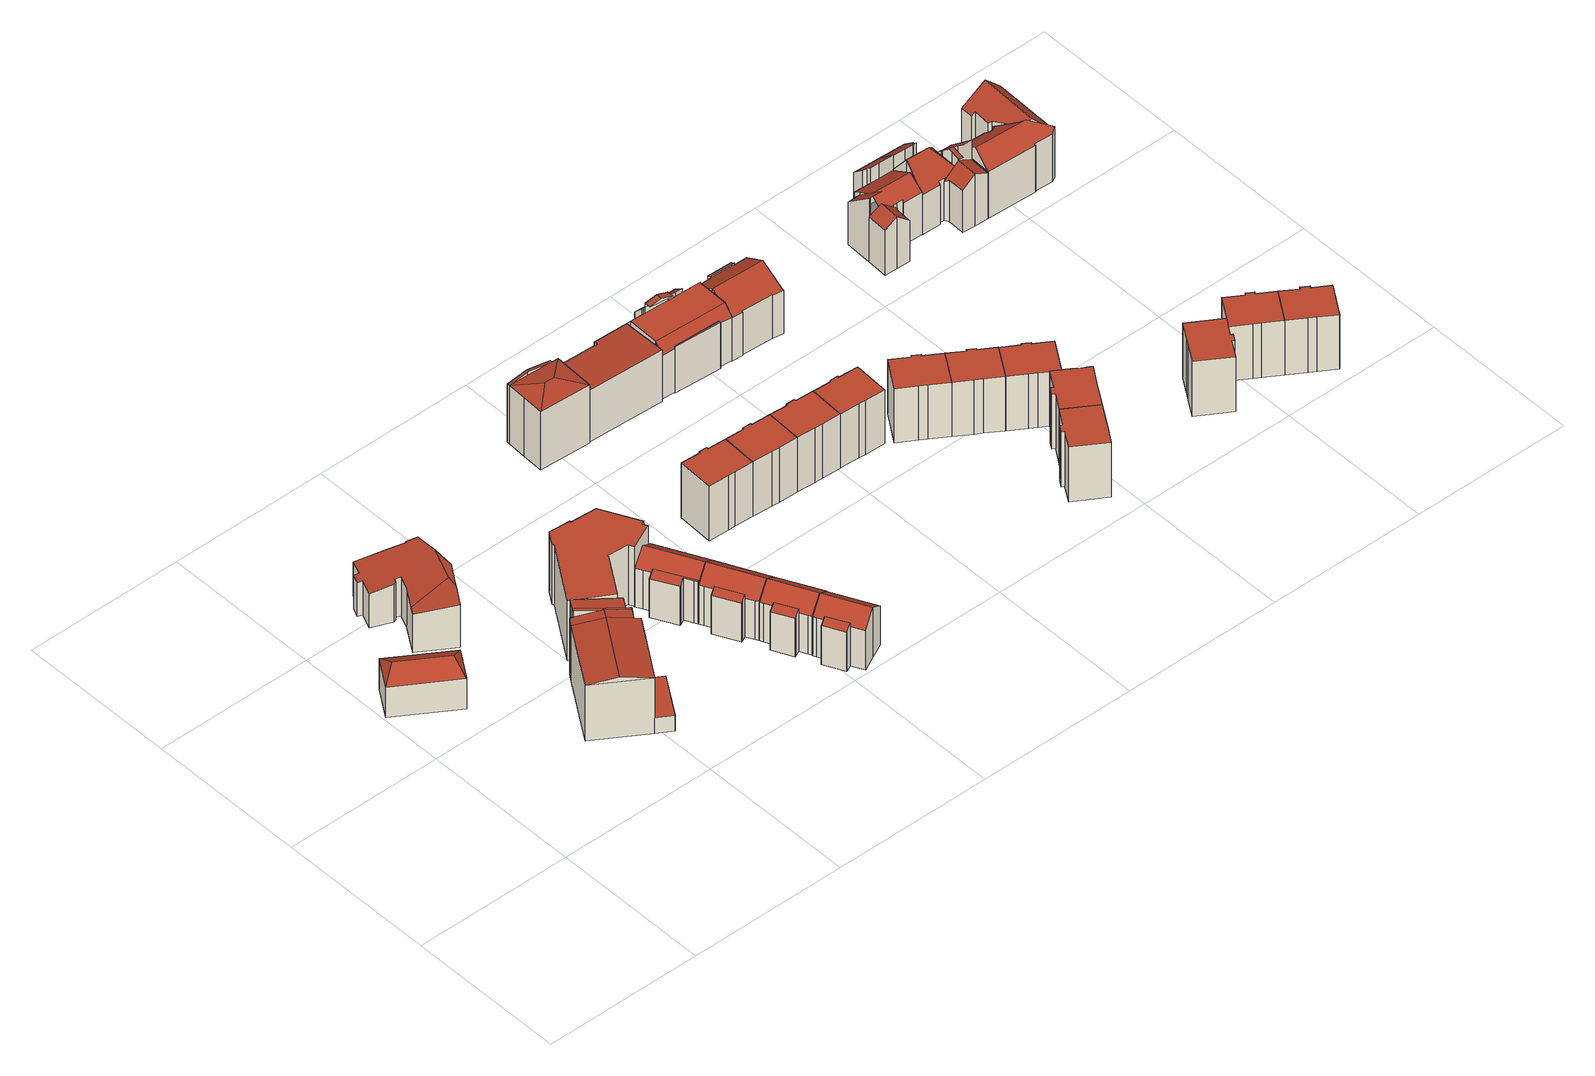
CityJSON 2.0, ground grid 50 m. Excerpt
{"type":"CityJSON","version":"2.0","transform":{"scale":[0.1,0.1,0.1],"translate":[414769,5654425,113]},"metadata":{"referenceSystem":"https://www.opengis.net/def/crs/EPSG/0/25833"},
"CityObjects":{
"building1":{"type":"Building","attributes":{"Dachtyp_tdc":"tdcHipRoof","Gemeindeschluessel":14612000,"Dachneigung":32.45,"QualitaetDacherkennung":61,"Geometrietyp2DReferenz":"3000","measuredHeight":14.14,"function":"31001_9998","roofType":"3200"},"geometry":[{"type":"Solid","lod":"2","boundaries":[[[[0,1,2,3]],[[1,4,5,2]],[[4,6,7,5]],[[6,0,3,7]],[[4,1,8]],[[0,6,9]],[[1,0,9,8]],[[6,4,8,9]],[[3,2,5,7]]]],"semantics":{"surfaces":[{"type":"WallSurface"},{"type":"RoofSurface"},{"type":"GroundSurface"}],"values":[[0,0,0,0,1,1,1,1,2]]}}]},
"building2":{"type":"Building","attributes":{"Gemeindeschluessel":14612000,"Geometrietyp2DReferenz":"3000","function":"31001_9998","roofType":"9999"},"children":["building2-1","building2-2","building2-3","building2-4","building2-5"]},
"building2-1":{"type":"BuildingPart","attributes":{"Dachtyp_tdc":"tdcPolyFlatRoof","Dachneigung":6.98,"QualitaetDacherkennung":33,"Geometrietyp2DReferenz":"3000","measuredHeight":21.97,"roofType":"2100"},"parents":["building2"],"geometry":[{"type":"MultiSurface","lod":"2","boundaries":[[[10,11,12,13,14,15]],[[16,17,18,19,20]],[[17,21,22,23,24,18]],[[17,16,25,11,10,26,27,21]],[[24,13,12,19,18]]],"semantics":{"surfaces":[{"type":"WallSurface"},{"type":"RoofSurface"},{"type":"GroundSurface"}],"values":[0,0,0,1,2]}}]},
"building2-2":{"type":"BuildingPart","attributes":{"Dachtyp_tdc":"tdcPolyFlatRoof","Dachneigung":7.15,"QualitaetDacherkennung":66,"Geometrietyp2DReferenz":"3000","measuredHeight":21.98,"roofType":"2100"},"parents":["building2"],"geometry":[{"type":"MultiSurface","lod":"2","boundaries":[[[28,29,30,12,11]],[[29,31,32,30]],[[31,33,34,32]],[[33,20,19,34]],[[20,33,31,29,28,25]],[[12,30,32,34,19]]],"semantics":{"surfaces":[{"type":"WallSurface"},{"type":"RoofSurface"},{"type":"GroundSurface"}],"values":[0,0,0,0,1,2]}}]},
"building2-3":{"type":"BuildingPart","attributes":{"Dachtyp_tdc":"tdcPolyFlatRoof","Dachneigung":0,"QualitaetDacherkennung":54,"Geometrietyp2DReferenz":"3000","measuredHeight":5.4,"roofType":"1000"},"parents":["building2"],"geometry":[{"type":"MultiSurface","lod":"2","boundaries":[[[35,36,37,38]],[[36,39,40,37]],[[41,35,38,42]],[[41,39,36,35]],[[38,37,40,42]]],"semantics":{"surfaces":[{"type":"WallSurface"},{"type":"RoofSurface"},{"type":"GroundSurface"}],"values":[0,0,0,1,2]}}]},
"building2-4":{"type":"BuildingPart","attributes":{"Dachtyp_tdc":"tdcGableRoof","Dachneigung":10.32,"QualitaetDacherkennung":77,"Geometrietyp2DReferenz":"3000","measuredHeight":21.17,"roofType":"3100"},"parents":["building2"],"geometry":[{"type":"MultiSurface","lod":"2","boundaries":[[[43,44,45,40,39]],[[44,46,47,45]],[[48,49,50,51]],[[48,52,42,49]],[[52,41,42]],[[52,48,53,54,55,56,43]],[[44,56,55,57,46]],[[51,53,48]],[[43,56,44]],[[40,45,47,50,49,42]]],"semantics":{"surfaces":[{"type":"WallSurface"},{"type":"RoofSurface"},{"type":"GroundSurface"}],"values":[0,0,0,0,0,1,1,0,0,2]}}]},
"building2-5":{"type":"BuildingPart","attributes":{"Dachtyp_tdc":"tdcGableRoof","Dachneigung":10.38,"QualitaetDacherkennung":63,"Geometrietyp2DReferenz":"3000","measuredHeight":21.19,"roofType":"3100"},"parents":["building2"],"geometry":[{"type":"MultiSurface","lod":"2","boundaries":[[[58,14,13,59]],[[23,51,50,24]],[[58,59,47,46]],[[46,60,61,26,15,58]],[[22,27,61,60,54,53]],[[23,22,53,51]],[[58,15,14]],[[59,13,24,50,47]]],"semantics":{"surfaces":[{"type":"WallSurface"},{"type":"RoofSurface"},{"type":"GroundSurface"}],"values":[0,0,0,1,1,0,0,2]}}]},
"building3":{"type":"Building","attributes":{"Dachtyp_tdc":"tdcFreeFormRoof","Gemeindeschluessel":14612000,"Dachneigung":10.22,"QualitaetDacherkennung":5,"Geometrietyp2DReferenz":"3000","measuredHeight":15.57,"function":"31001_9998","roofType":"5000"},"geometry":[{"type":"Solid","lod":"2","boundaries":[[[[62,63,64,65]],[[66,67,68,69]],[[67,62,65,68]],[[62,70,71,72,63]],[[67,66,73,71,70]],[[73,74,75,76,77,78,79,80,81,82,83,84,85,86,87,88,72,71]],[[88,63,72]],[[66,74,73]],[[62,67,70]],[[65,64,89,90,91,92,93,94,95,96,97,98,99,100,101,102,103,69,68]],[[63,88,89,64]],[[88,87,90,89]],[[87,86,91,90]],[[86,85,92,91]],[[85,84,93,92]],[[84,83,94,93]],[[83,82,95,94]],[[82,81,96,95]],[[81,80,97,96]],[[80,79,98,97]],[[79,78,99,98]],[[78,77,100,99]],[[77,76,101,100]],[[76,75,102,101]],[[75,74,103,102]],[[74,66,69,103]]]],"semantics":{"surfaces":[{"type":"WallSurface"},{"type":"RoofSurface"},{"type":"GroundSurface"}],"values":[[0,0,0,1,1,1,0,0,0,2,0,0,0,0,0,0,0,0,0,0,0,0,0,0,0,0]]}}]},
"building4":{"type":"Building","attributes":{"Dachtyp_tdc":"tdcPolyFlatRoof","Gemeindeschluessel":14612000,"Dachneigung":0,"QualitaetDacherkennung":24,"Geometrietyp2DReferenz":"3000","measuredHeight":20.87,"function":"31001_9998","roofType":"1000"},"geometry":[{"type":"Solid","lod":"2","boundaries":[[[[104,105,106,107]],[[105,108,109,106]],[[108,110,111,109]],[[110,112,113,111]],[[112,114,115,113]],[[114,116,117,115]],[[116,118,119,117]],[[118,120,121,119]],[[120,122,123,121]],[[122,124,125,123]],[[124,126,127,125]],[[126,128,129,127]],[[128,130,131,129]],[[130,132,133,131]],[[132,134,135,133]],[[134,104,107,135]],[[134,132,130,128,126,124,122,120,118,116,114,112,110,108,105,104]],[[107,106,109,111,113,115,117,119,121,123,125,127,129,131,133,135]]]],"semantics":{"surfaces":[{"type":"WallSurface"},{"type":"RoofSurface"},{"type":"GroundSurface"}],"values":[[0,0,0,0,0,0,0,0,0,0,0,0,0,0,0,0,1,2]]}}]},
"building5":{"type":"Building","attributes":{"Gemeindeschluessel":14612000,"Geometrietyp2DReferenz":"3000","function":"31001_9998","roofType":"9999"},"children":["building5-1","building5-2"]},
"building5-1":{"type":"BuildingPart","attributes":{"Dachtyp_tdc":"tdcGableRoof","Dachneigung":36.57,"QualitaetDacherkennung":70,"Geometrietyp2DReferenz":"3000","measuredHeight":17.34,"roofType":"3100"},"parents":["building5"],"geometry":[{"type":"MultiSurface","lod":"2","boundaries":[[[136,137,138,139]],[[137,140,141,138]],[[136,142,143,144,145]],[[145,146,147,148,149,140,137,136]],[[150,151,152,153,154,155,156,157,139,138,141]],[[149,148,151,150]],[[148,147,152,151]],[[147,146,153,152]],[[146,145,154,153]],[[145,144,155,154]],[[144,143,156,155]],[[143,142,157,156]],[[142,136,139,157]]],"semantics":{"surfaces":[{"type":"WallSurface"},{"type":"RoofSurface"},{"type":"GroundSurface"}],"values":[0,0,1,1,2,0,0,0,0,0,0,0,0]}}]},
"building5-2":{"type":"BuildingPart","attributes":{"Dachtyp_tdc":"tdcPolyFlatRoof","Dachneigung":27.27,"QualitaetDacherkennung":56,"Geometrietyp2DReferenz":"3000","measuredHeight":14.88,"roofType":"2100"},"parents":["building5"],"geometry":[{"type":"MultiSurface","lod":"2","boundaries":[[[158,159,160,141,140]],[[159,161,162,160]],[[161,163,164,162]],[[163,165,166,164]],[[165,167,168,166]],[[167,169,170,168]],[[169,171,172,170]],[[171,173,149,150,172]],[[173,171,169,167,165,163,161,159,158]],[[141,160,162,164,166,168,170,172,150]]],"semantics":{"surfaces":[{"type":"WallSurface"},{"type":"RoofSurface"},{"type":"GroundSurface"}],"values":[0,0,0,0,0,0,0,0,1,2]}}]},
"building6":{"type":"Building","attributes":{"Gemeindeschluessel":14612000,"Geometrietyp2DReferenz":"3000","function":"31001_9998","roofType":"9999"},"children":["building6-1","building6-2"]},
"building6-1":{"type":"BuildingPart","attributes":{"Dachtyp_tdc":"tdcPolyFlatRoof","Dachneigung":27.71,"QualitaetDacherkennung":66,"Geometrietyp2DReferenz":"3000","measuredHeight":14.83,"roofType":"2100"},"parents":["building6"],"geometry":[{"type":"MultiSurface","lod":"2","boundaries":[[[174,175,176,177]],[[175,178,179,176]],[[178,180,181,179]],[[180,182,183,181]],[[182,184,185,186,183]],[[184,182,180,178,175,174,187]],[[188,177,176,179,181,183,186]],[[174,177,189]]],"semantics":{"surfaces":[{"type":"WallSurface"},{"type":"RoofSurface"},{"type":"GroundSurface"}],"values":[0,0,0,0,0,1,2,0]}}]},
"building6-2":{"type":"BuildingPart","attributes":{"Dachtyp_tdc":"tdcGableRoof","Dachneigung":35.69,"QualitaetDacherkennung":80,"Geometrietyp2DReferenz":"3000","measuredHeight":17.31,"roofType":"3100"},"parents":["building6"],"geometry":[{"type":"MultiSurface","lod":"2","boundaries":[[[190,191,192,193]],[[194,190,193,195]],[[191,189,177,192]],[[185,196,197,186]],[[196,198,199,197]],[[198,200,160,199]],[[200,137,138,160]],[[137,136,139,138]],[[136,142,157,139]],[[142,201,202,157]],[[201,194,195,202]],[[136,137,200,198,196,185,203,189,191,190,194]],[[194,201,142,136]],[[195,193,192,177,188,186,197,199,160,138,139,157,202]]],"semantics":{"surfaces":[{"type":"WallSurface"},{"type":"RoofSurface"},{"type":"GroundSurface"}],"values":[0,0,0,0,0,0,0,0,0,0,0,1,1,2]}}]},
"building7":{"type":"Building","attributes":{"Gemeindeschluessel":14612000,"Geometrietyp2DReferenz":"3000","function":"31001_9998","roofType":"9999"},"children":["building7-1","building7-2"]},
"building7-1":{"type":"BuildingPart","attributes":{"Dachtyp_tdc":"tdcGableRoof","Dachneigung":36.38,"QualitaetDacherkennung":80,"Geometrietyp2DReferenz":"3000","measuredHeight":17.31,"roofType":"3100"},"parents":["building7"],"geometry":[{"type":"MultiSurface","lod":"2","boundaries":[[[204,205,206,207]],[[205,208,209,206]],[[208,210,211,209]],[[212,213,214,215]],[[213,216,217,214]],[[216,218,193,217]],[[218,219,202,193]],[[219,204,207,202]],[[220,201,194,221]],[[210,208,205,221,194,218,216,213,212]],[[218,194,201,219]],[[219,201,220,204]],[[204,220,221,205]],[[207,206,209,211,215,214,217,193,202]]],"semantics":{"surfaces":[{"type":"WallSurface"},{"type":"RoofSurface"},{"type":"GroundSurface"}],"values":[0,0,0,0,0,0,0,0,1,1,0,0,0,2]}}]},
"building7-2":{"type":"BuildingPart","attributes":{"Dachtyp_tdc":"tdcPolyFlatRoof","Dachneigung":30.14,"QualitaetDacherkennung":64,"Geometrietyp2DReferenz":"3000","measuredHeight":14.83,"roofType":"2100"},"parents":["building7"],"geometry":[{"type":"MultiSurface","lod":"2","boundaries":[[[222,223,224,225]],[[223,226,212,215,224]],[[227,228,229,211,210]],[[228,230,231,229]],[[230,222,225,231]],[[230,228,227,226,223,222]],[[225,224,215,211,229,231]]],"semantics":{"surfaces":[{"type":"WallSurface"},{"type":"RoofSurface"},{"type":"GroundSurface"}],"values":[0,0,0,0,0,1,2]}}]},
"building8":{"type":"Building","attributes":{"Gemeindeschluessel":14612000,"Geometrietyp2DReferenz":"3000","function":"31001_9998","roofType":"9999"},"children":["building8-1","building8-2"]},
"building8-1":{"type":"BuildingPart","attributes":{"Dachtyp_tdc":"tdcPolyFlatRoof","Dachneigung":28.16,"QualitaetDacherkennung":58,"Geometrietyp2DReferenz":"3000","measuredHeight":15.03,"roofType":"2100"},"parents":["building8"],"geometry":[{"type":"MultiSurface","lod":"2","boundaries":[[[232,233,234,235,236]],[[233,237,238,234]],[[237,239,240,238]],[[239,241,242,240]],[[241,243,244,242]],[[243,245,244]],[[241,239,237,233,232,243]],[[235,234,238,240,242,244]]],"semantics":{"surfaces":[{"type":"WallSurface"},{"type":"RoofSurface"},{"type":"GroundSurface"}],"values":[0,0,0,0,0,0,1,2]}}]},
"building8-2":{"type":"BuildingPart","attributes":{"Dachtyp_tdc":"tdcGableRoof","Dachneigung":36.33,"QualitaetDacherkennung":82,"Geometrietyp2DReferenz":"3000","measuredHeight":17.54,"roofType":"3100"},"parents":["building8"],"geometry":[{"type":"MultiSurface","lod":"2","boundaries":[[[246,247,248,249]],[[247,250,235,248]],[[250,236,235]],[[245,251,252,244]],[[251,205,253,252]],[[205,221,254,253]],[[221,204,255,254]],[[204,256,257,255]],[[256,246,249,257]],[[221,205,251,245,236,250,247,246]],[[246,256,204,221]],[[249,248,235,244,252,253,254,255,257]]],"semantics":{"surfaces":[{"type":"WallSurface"},{"type":"RoofSurface"},{"type":"GroundSurface"}],"values":[0,0,0,0,0,0,0,0,0,1,1,2]}}]},
"building9":{"type":"Building","attributes":{"Dachtyp_tdc":"tdcPolyFlatRoof","Gemeindeschluessel":14612000,"Dachneigung":0,"QualitaetDacherkennung":71,"Geometrietyp2DReferenz":"3000","measuredHeight":19.03,"function":"31001_9998","roofType":"1000"},"geometry":[{"type":"Solid","lod":"2","boundaries":[[[[258,259,260,261]],[[259,262,263,260]],[[262,264,265,263]],[[264,266,267,265]],[[266,268,269,267]],[[268,270,271,269]],[[270,272,273,271]],[[272,274,275,273]],[[274,276,277,275]],[[276,258,261,277]],[[276,274,272,270,268,266,264,262,259,258]],[[261,260,263,265,267,269,271,273,275,277]]]],"semantics":{"surfaces":[{"type":"WallSurface"},{"type":"RoofSurface"},{"type":"GroundSurface"}],"values":[[0,0,0,0,0,0,0,0,0,0,1,2]]}}]},
"building10":{"type":"Building","attributes":{"Gemeindeschluessel":14612000,"Geometrietyp2DReferenz":"3000","function":"31001_9998","roofType":"9999"},"children":["building10-1","building10-2"]},
"building10-1":{"type":"BuildingPart","attributes":{"Dachtyp_tdc":"tdcGableRoof","Dachneigung":10.37,"QualitaetDacherkennung":30,"Geometrietyp2DReferenz":"3000","measuredHeight":21.61,"roofType":"3100"},"parents":["building10"],"geometry":[{"type":"MultiSurface","lod":"2","boundaries":[[[278,279,280,281]],[[279,282,283,280]],[[282,284,285,283]],[[284,286,287,285]],[[282,279,278,288,289]],[[289,290,286,284,282]],[[291,281,280,283,285,287]]],"semantics":{"surfaces":[{"type":"WallSurface"},{"type":"RoofSurface"},{"type":"GroundSurface"}],"values":[0,0,0,0,1,1,2]}}]},
"building10-2":{"type":"BuildingPart","attributes":{"Dachtyp_tdc":"tdcHipRoof","Dachneigung":10.52,"QualitaetDacherkennung":67,"Geometrietyp2DReferenz":"3000","measuredHeight":21.63,"roofType":"3200"},"parents":["building10"],"geometry":[{"type":"MultiSurface","lod":"2","boundaries":[[[292,293,294,295]],[[293,296,297,294]],[[296,298,299,297]],[[298,278,281,299]],[[300,301,302,287,286]],[[301,292,295,302]],[[278,298,296,303]],[[293,292,301,304]],[[296,293,304,303]],[[301,300,290,305,288,278,303,304]],[[295,294,297,299,281,291,287,302]]],"semantics":{"surfaces":[{"type":"WallSurface"},{"type":"RoofSurface"},{"type":"GroundSurface"}],"values":[0,0,0,0,0,0,1,1,1,1,2]}}]},
"building11":{"type":"Building","attributes":{"Dachtyp_tdc":"tdcPolyFlatRoof","Gemeindeschluessel":14612000,"Dachneigung":0,"QualitaetDacherkennung":73,"Geometrietyp2DReferenz":"3000","measuredHeight":19.04,"function":"31001_9998","roofType":"1000"},"geometry":[{"type":"Solid","lod":"2","boundaries":[[[[306,307,308,309]],[[307,262,263,308]],[[262,259,260,263]],[[259,310,311,260]],[[310,312,313,311]],[[312,314,315,313]],[[314,316,317,315]],[[316,318,319,317]],[[318,320,321,319]],[[320,306,309,321]],[[320,318,316,314,312,310,259,262,307,306]],[[309,308,263,260,311,313,315,317,319,321]]]],"semantics":{"surfaces":[{"type":"WallSurface"},{"type":"RoofSurface"},{"type":"GroundSurface"}],"values":[[0,0,0,0,0,0,0,0,0,0,1,2]]}}]},
"building12":{"type":"Building","attributes":{"Dachtyp_tdc":"tdcPolyFlatRoof","Gemeindeschluessel":14612000,"Dachneigung":3.88,"QualitaetDacherkennung":76,"Geometrietyp2DReferenz":"3000","measuredHeight":18.16,"function":"31001_9998","roofType":"2100"},"geometry":[{"type":"Solid","lod":"2","boundaries":[[[[322,323,324,325]],[[323,326,327,324]],[[326,328,329,327]],[[328,330,331,329]],[[330,332,333,331]],[[332,334,335,333]],[[334,336,337,335]],[[336,322,325,337]],[[336,334,332,330,328,326,323,322]],[[325,324,327,329,331,333,335,337]]]],"semantics":{"surfaces":[{"type":"WallSurface"},{"type":"RoofSurface"},{"type":"GroundSurface"}],"values":[[0,0,0,0,0,0,0,0,1,2]]}}]},
"building13":{"type":"Building","attributes":{"Dachtyp_tdc":"tdcPolyFlatRoof","Gemeindeschluessel":14612000,"Dachneigung":0,"QualitaetDacherkennung":73,"Geometrietyp2DReferenz":"3000","measuredHeight":19.01,"function":"31001_9998","roofType":"1000"},"geometry":[{"type":"Solid","lod":"2","boundaries":[[[[320,318,319,321]],[[318,338,339,319]],[[338,340,341,339]],[[340,342,343,341]],[[342,344,345,343]],[[344,346,347,345]],[[346,348,349,347]],[[348,350,351,349]],[[350,352,353,351]],[[352,320,321,353]],[[352,350,348,346,344,342,340,338,318,320]],[[321,319,339,341,343,345,347,349,351,353]]]],"semantics":{"surfaces":[{"type":"WallSurface"},{"type":"RoofSurface"},{"type":"GroundSurface"}],"values":[[0,0,0,0,0,0,0,0,0,0,1,2]]}}]},
"building14":{"type":"Building","attributes":{"Dachtyp_tdc":"tdcPolyFlatRoof","Gemeindeschluessel":14612000,"Dachneigung":0,"QualitaetDacherkennung":68,"Geometrietyp2DReferenz":"3000","measuredHeight":18.86,"function":"31001_9998","roofType":"1000"},"geometry":[{"type":"Solid","lod":"2","boundaries":[[[[354,355,356,357]],[[355,358,359,356]],[[358,360,361,359]],[[360,362,363,361]],[[362,364,365,363]],[[364,366,367,365]],[[366,368,369,367]],[[368,370,371,369]],[[370,372,373,371]],[[372,354,357,373]],[[372,370,368,366,364,362,360,358,355,354]],[[357,356,359,361,363,365,367,369,371,373]]]],"semantics":{"surfaces":[{"type":"WallSurface"},{"type":"RoofSurface"},{"type":"GroundSurface"}],"values":[[0,0,0,0,0,0,0,0,0,0,1,2]]}}]},
"building15":{"type":"Building","attributes":{"Gemeindeschluessel":14612000,"Geometrietyp2DReferenz":"3000","function":"31001_9998","roofType":"9999"},"children":["building15-1","building15-2","building15-3","building15-4","building15-5"]},
"building15-1":{"type":"BuildingPart","attributes":{"Dachtyp_tdc":"tdcGableRoof","Dachneigung":10.39,"QualitaetDacherkennung":14,"Geometrietyp2DReferenz":"3000","measuredHeight":18.25,"roofType":"3100"},"parents":["building15"],"geometry":[{"type":"MultiSurface","lod":"2","boundaries":[[[374,375,376,377,378,379]],[[380,381,382]],[[375,374,383]],[[381,384,375,383,382]],[[374,385,380,382,383]],[[377,386,387,378]]],"semantics":{"surfaces":[{"type":"WallSurface"},{"type":"RoofSurface"},{"type":"GroundSurface"}],"values":[0,0,0,1,1,2]}}]},
"building15-2":{"type":"BuildingPart","attributes":{"Dachtyp_tdc":"tdcCutGableRoof","Dachneigung":0.962,"QualitaetDacherkennung":62,"Geometrietyp2DReferenz":"3000","measuredHeight":18.37,"roofType":"9999"},"parents":["building15"],"geometry":[{"type":"MultiSurface","lod":"2","boundaries":[[[388,389,390,391]],[[389,392,390]],[[393,394,395,396]],[[394,397,398,395]],[[397,399,400,398]],[[399,401,402,400]],[[401,403,404,402]],[[403,405,406,404]],[[407,408,409,410]],[[408,411,412,409]],[[411,413,414,412]],[[413,388,391,414]],[[397,394,393,415,416,392,389,388,413]],[[411,408,407,405,403,401,399]],[[413,411,399,397]],[[391,390,387,386,396,395,398,400,402,404,406,410,409,412,414]]],"semantics":{"surfaces":[{"type":"WallSurface"},{"type":"RoofSurface"},{"type":"GroundSurface"}],"values":[0,0,0,0,0,0,0,0,0,0,0,0,1,1,1,2]}}]},
"building15-3":{"type":"BuildingPart","attributes":{"Dachtyp_tdc":"tdcPolyFlatRoof","Dachneigung":46.49,"QualitaetDacherkennung":52,"Geometrietyp2DReferenz":"3000","measuredHeight":18.44,"roofType":"2100"},"parents":["building15"],"geometry":[{"type":"MultiSurface","lod":"2","boundaries":[[[417,379,378,418]],[[419,420,390,392]],[[420,421,422,390]],[[421,417,418,422]],[[421,420,419,423,385,379,417]],[[418,378,387,390,422]]],"semantics":{"surfaces":[{"type":"WallSurface"},{"type":"RoofSurface"},{"type":"GroundSurface"}],"values":[0,0,0,0,1,2]}}]},
"building15-4":{"type":"BuildingPart","attributes":{"Dachtyp_tdc":"tdcFreeFormRoof","Dachneigung":52.06,"QualitaetDacherkennung":13,"Geometrietyp2DReferenz":"3000","measuredHeight":16.54,"roofType":"5000"},"parents":["building15"],"geometry":[{"type":"MultiSurface","lod":"2","boundaries":[[[424,425,426,406,405]],[[425,427,428,426]],[[427,429,407,410,428]],[[425,424,430]],[[424,429,431,430]],[[429,427,431]],[[430,431,427,425]],[[410,406,426,428]]],"semantics":{"surfaces":[{"type":"WallSurface"},{"type":"RoofSurface"},{"type":"GroundSurface"}],"values":[0,0,0,1,1,1,1,2]}}]},
"building15-5":{"type":"BuildingPart","attributes":{"Dachtyp_tdc":"tdcPolyFlatRoof","Dachneigung":39.38,"QualitaetDacherkennung":44,"Geometrietyp2DReferenz":"3000","measuredHeight":17.85,"roofType":"2100"},"parents":["building15"],"geometry":[{"type":"MultiSurface","lod":"2","boundaries":[[[376,432,433,377]],[[432,434,435,433]],[[434,436,393,396,435]],[[436,434,432,376,384,437]],[[386,377,433,435,396]]],"semantics":{"surfaces":[{"type":"WallSurface"},{"type":"RoofSurface"},{"type":"GroundSurface"}],"values":[0,0,0,1,2]}}]},
"building16":{"type":"Building","attributes":{"Dachtyp_tdc":"tdcPolyFlatRoof","Gemeindeschluessel":14612000,"Dachneigung":0,"QualitaetDacherkennung":66,"Geometrietyp2DReferenz":"3000","measuredHeight":18.93,"function":"31001_9998","roofType":"1000"},"geometry":[{"type":"Solid","lod":"2","boundaries":[[[[438,439,440,441]],[[439,442,443,440]],[[442,444,445,443]],[[444,446,447,445]],[[446,448,449,447]],[[448,450,451,449]],[[450,452,453,451]],[[452,454,455,453]],[[454,456,457,455]],[[456,438,441,457]],[[456,454,452,450,448,446,444,442,439,438]],[[441,440,443,445,447,449,451,453,455,457]]]],"semantics":{"surfaces":[{"type":"WallSurface"},{"type":"RoofSurface"},{"type":"GroundSurface"}],"values":[[0,0,0,0,0,0,0,0,0,0,1,2]]}}]},
"building17":{"type":"Building","attributes":{"Dachtyp_tdc":"tdcPolyFlatRoof","Gemeindeschluessel":14612000,"Dachneigung":0,"QualitaetDacherkennung":85,"Geometrietyp2DReferenz":"3000","measuredHeight":19.16,"function":"31001_9998","roofType":"1000"},"geometry":[{"type":"Solid","lod":"2","boundaries":[[[[458,459,460,461]],[[459,462,463,460]],[[462,464,465,463]],[[464,466,467,465]],[[466,468,469,467]],[[468,470,471,469]],[[470,472,473,471]],[[472,474,475,473]],[[474,476,477,475]],[[476,458,461,477]],[[476,474,472,470,468,466,464,462,459,458]],[[461,460,463,465,467,469,471,473,475,477]]]],"semantics":{"surfaces":[{"type":"WallSurface"},{"type":"RoofSurface"},{"type":"GroundSurface"}],"values":[[0,0,0,0,0,0,0,0,0,0,1,2]]}}]},
"building18":{"type":"Building","attributes":{"Gemeindeschluessel":14612000,"Geometrietyp2DReferenz":"3000","function":"31001_9998","roofType":"9999"},"children":["building18-1","building18-2"]},
"building18-1":{"type":"BuildingPart","attributes":{"Dachtyp_tdc":"tdcGableRoof","Dachneigung":28.05,"QualitaetDacherkennung":66,"Geometrietyp2DReferenz":"3000","measuredHeight":19.53,"roofType":"3100"},"parents":["building18"],"geometry":[{"type":"MultiSurface","lod":"2","boundaries":[[[478,479,480,481]],[[479,482,483,480]],[[482,484,485,483]],[[484,486,487,485]],[[486,488,489,487]],[[488,490,491,489]],[[490,492,493,491]],[[492,494,495,493]],[[496,497,498,499]],[[497,500,501,498]],[[500,502,503,501]],[[502,504,505,503]],[[504,478,481,505]],[[500,497,496,506,494,492,490]],[[490,488,486,484,482,479,478,504,502,500]],[[481,480,483,485,487,489,491,493,495,507,499,498,501,503,505]]],"semantics":{"surfaces":[{"type":"WallSurface"},{"type":"RoofSurface"},{"type":"GroundSurface"}],"values":[0,0,0,0,0,0,0,0,0,0,0,0,0,1,1,2]}}]},
"building18-2":{"type":"BuildingPart","attributes":{"Dachtyp_tdc":"tdcPolyFlatRoof","Dachneigung":25.9,"QualitaetDacherkennung":44,"Geometrietyp2DReferenz":"3000","measuredHeight":16.47,"roofType":"2100"},"parents":["building18"],"geometry":[{"type":"MultiSurface","lod":"2","boundaries":[[[508,509,496,499,510]],[[511,512,513,495,494]],[[512,508,510,513]],[[512,511,514,509,508]],[[510,499,507,495,513]]],"semantics":{"surfaces":[{"type":"WallSurface"},{"type":"RoofSurface"},{"type":"GroundSurface"}],"values":[0,0,0,1,2]}}]},
"building19":{"type":"Building","attributes":{"Dachtyp_tdc":"tdcPolyFlatRoof","Gemeindeschluessel":14612000,"Dachneigung":0,"QualitaetDacherkennung":64,"Geometrietyp2DReferenz":"3000","measuredHeight":19.03,"function":"31001_9998","roofType":"1000"},"geometry":[{"type":"Solid","lod":"2","boundaries":[[[[515,516,517,518]],[[516,444,519,517]],[[444,442,520,519]],[[442,521,522,520]],[[521,523,524,522]],[[523,525,526,524]],[[525,527,528,526]],[[527,529,530,528]],[[529,531,532,530]],[[531,515,518,532]],[[531,529,527,525,523,521,442,444,516,515]],[[518,517,519,520,522,524,526,528,530,532]]]],"semantics":{"surfaces":[{"type":"WallSurface"},{"type":"RoofSurface"},{"type":"GroundSurface"}],"values":[[0,0,0,0,0,0,0,0,0,0,1,2]]}}]},
"building20":{"type":"Building","attributes":{"Dachtyp_tdc":"tdcPolyFlatRoof","Gemeindeschluessel":14612000,"Dachneigung":0,"QualitaetDacherkennung":86,"Geometrietyp2DReferenz":"3000","measuredHeight":19.17,"function":"31001_9998","roofType":"1000"},"geometry":[{"type":"Solid","lod":"2","boundaries":[[[[464,533,534,465]],[[533,535,536,534]],[[535,537,538,536]],[[537,539,540,538]],[[539,541,542,540]],[[541,543,544,542]],[[543,545,546,544]],[[545,547,548,546]],[[547,549,550,548]],[[549,551,552,550]],[[551,553,554,552]],[[553,555,556,554]],[[555,557,558,556]],[[557,466,467,558]],[[466,464,465,467]],[[466,557,555,553,551,549,547,545,543,541,539,537,535,533,464]],[[465,534,536,538,540,542,544,546,548,550,552,554,556,558,467]]]],"semantics":{"surfaces":[{"type":"WallSurface"},{"type":"RoofSurface"},{"type":"GroundSurface"}],"values":[[0,0,0,0,0,0,0,0,0,0,0,0,0,0,0,1,2]]}}]},
"building21":{"type":"Building","attributes":{"Dachtyp_tdc":"tdcPolyFlatRoof","Gemeindeschluessel":14612000,"Dachneigung":0,"QualitaetDacherkennung":78,"Geometrietyp2DReferenz":"3000","measuredHeight":19.01,"function":"31001_9998","roofType":"1000"},"geometry":[{"type":"Solid","lod":"2","boundaries":[[[[559,560,561,562]],[[560,563,564,561]],[[563,565,566,564]],[[565,567,568,566]],[[567,569,532,568]],[[569,570,530,532]],[[570,571,572,530]],[[571,573,574,572]],[[573,575,576,574]],[[575,577,578,576]],[[577,559,562,578]],[[577,575,573,571,570,569,567,565,563,560,559]],[[562,561,564,566,568,532,530,572,574,576,578]]]],"semantics":{"surfaces":[{"type":"WallSurface"},{"type":"RoofSurface"},{"type":"GroundSurface"}],"values":[[0,0,0,0,0,0,0,0,0,0,0,1,2]]}}]},
"building22":{"type":"Building","attributes":{"Dachtyp_tdc":"tdcPolyFlatRoof","Gemeindeschluessel":14612000,"Dachneigung":0,"QualitaetDacherkennung":82,"Geometrietyp2DReferenz":"3000","measuredHeight":19.15,"function":"31001_9998","roofType":"1000"},"geometry":[{"type":"Solid","lod":"2","boundaries":[[[[579,580,581,582]],[[580,583,584,581]],[[583,585,586,584]],[[585,587,588,586]],[[587,589,590,588]],[[589,591,592,590]],[[591,593,594,592]],[[593,595,596,594]],[[595,597,598,596]],[[597,599,600,598]],[[599,579,582,600]],[[599,597,595,593,591,589,587,585,583,580,579]],[[582,581,584,586,588,590,592,594,596,598,600]]]],"semantics":{"surfaces":[{"type":"WallSurface"},{"type":"RoofSurface"},{"type":"GroundSurface"}],"values":[[0,0,0,0,0,0,0,0,0,0,0,1,2]]}}]},
"building23":{"type":"Building","attributes":{"Gemeindeschluessel":14612000,"Geometrietyp2DReferenz":"3000","function":"31001_9998","roofType":"9999"},"children":["building23-1","building23-2","building23-3","building23-4"]},
"building23-1":{"type":"BuildingPart","attributes":{"Dachtyp_tdc":"tdcGableRoof","Dachneigung":41.96,"QualitaetDacherkennung":42,"Geometrietyp2DReferenz":"3000","measuredHeight":18.13,"roofType":"3100"},"parents":["building23"],"geometry":[{"type":"MultiSurface","lod":"2","boundaries":[[[601,602,603,604]],[[602,605,606,603]],[[607,608,609,610]],[[610,611,605,602,601,612,613,607]],[[606,614,615,616,617,618,619,604,603]],[[605,611,614,606]],[[611,610,615,614]],[[610,609,616,615]],[[609,608,617,616]]],"semantics":{"surfaces":[{"type":"WallSurface"},{"type":"RoofSurface"},{"type":"GroundSurface"}],"values":[0,0,1,1,2,0,0,0,0]}}]},
"building23-2":{"type":"BuildingPart","attributes":{"Dachtyp_tdc":"tdcPolyFlatRoof","Dachneigung":42.73,"QualitaetDacherkennung":51,"Geometrietyp2DReferenz":"3000","measuredHeight":19.66,"roofType":"2100"},"parents":["building23"],"geometry":[{"type":"MultiSurface","lod":"2","boundaries":[[[620,621,622,623,624]],[[621,625,626,622]],[[625,627,628,626]],[[627,629,630,628]],[[629,631,632,633,630]],[[629,627,625,621,620,631]],[[633,623,622,626,628,630]]],"semantics":{"surfaces":[{"type":"WallSurface"},{"type":"RoofSurface"},{"type":"GroundSurface"}],"values":[0,0,0,0,0,1,2]}}]},
"building23-3":{"type":"BuildingPart","attributes":{"Dachtyp_tdc":"tdcGableRoof","Dachneigung":32.22,"QualitaetDacherkennung":37,"Geometrietyp2DReferenz":"3000","measuredHeight":18.49,"roofType":"3100"},"parents":["building23"],"geometry":[{"type":"MultiSurface","lod":"2","boundaries":[[[634,635,601,604,636]],[[637,638,639,640,641]],[[638,624,623,639]],[[632,642,643,633]],[[642,644,645,643]],[[644,646,647,645]],[[646,634,636,647]],[[642,632,624,638,637,648,649]],[[649,650,612,635,634,646,644,642]],[[636,604,619,651,640,639,623,633,643,645,647]]],"semantics":{"surfaces":[{"type":"WallSurface"},{"type":"RoofSurface"},{"type":"GroundSurface"}],"values":[0,0,0,0,0,0,0,1,1,2]}}]},
"building23-4":{"type":"BuildingPart","attributes":{"Dachtyp_tdc":"tdcPolyFlatRoof","Dachneigung":41.29,"QualitaetDacherkennung":57,"Geometrietyp2DReferenz":"3000","measuredHeight":22.42,"roofType":"2100"},"parents":["building23"],"geometry":[{"type":"MultiSurface","lod":"2","boundaries":[[[652,653,654,617,608]],[[653,655,656,654]],[[655,657,658,656]],[[657,641,640,658]],[[641,657,655,653,652,659,648]],[[619,618,617,654,656,658,640,651]]],"semantics":{"surfaces":[{"type":"WallSurface"},{"type":"RoofSurface"},{"type":"GroundSurface"}],"values":[0,0,0,0,1,2]}}]},
"building24":{"type":"Building","attributes":{"Dachtyp_tdc":"tdcPolyFlatRoof","Gemeindeschluessel":14612000,"Dachneigung":0,"QualitaetDacherkennung":77,"Geometrietyp2DReferenz":"3000","measuredHeight":19,"function":"31001_9998","roofType":"1000"},"geometry":[{"type":"Solid","lod":"2","boundaries":[[[[660,661,662,663]],[[661,664,665,662]],[[664,666,667,665]],[[666,668,598,667]],[[668,669,596,598]],[[669,670,671,596]],[[670,672,673,671]],[[672,674,675,673]],[[674,676,677,675]],[[676,678,679,677]],[[678,660,663,679]],[[678,676,674,672,670,669,668,666,664,661,660]],[[663,662,665,667,598,596,671,673,675,677,679]]]],"semantics":{"surfaces":[{"type":"WallSurface"},{"type":"RoofSurface"},{"type":"GroundSurface"}],"values":[[0,0,0,0,0,0,0,0,0,0,0,1,2]]}}]},
"building25":{"type":"Building","attributes":{"Gemeindeschluessel":14612000,"Geometrietyp2DReferenz":"3000","function":"31001_9998","roofType":"9999"},"children":["building25-1","building25-2","building25-3","building25-4","building25-5"]},
"building25-1":{"type":"BuildingPart","attributes":{"Dachtyp_tdc":"tdcGableRoof","Dachneigung":43.86,"QualitaetDacherkennung":57,"Geometrietyp2DReferenz":"3000","measuredHeight":19.16,"roofType":"3100"},"parents":["building25"],"geometry":[{"type":"MultiSurface","lod":"2","boundaries":[[[680,681,682,683]],[[684,680,683,685]],[[684,686,687,688,689,690,680]],[[691,688,687,692]],[[680,690,681]],[[683,682,693,694,685]]],"semantics":{"surfaces":[{"type":"WallSurface"},{"type":"RoofSurface"},{"type":"GroundSurface"}],"values":[0,0,1,1,0,2]}}]},
"building25-2":{"type":"BuildingPart","attributes":{"Dachtyp_tdc":"tdcGableRoof","Dachneigung":42.77,"QualitaetDacherkennung":43,"Geometrietyp2DReferenz":"3000","measuredHeight":18.12,"roofType":"3100"},"parents":["building25"],"geometry":[{"type":"MultiSurface","lod":"2","boundaries":[[[695,696,697,698]],[[696,699,700,697]],[[699,701,702,700]],[[701,703,704,702]],[[703,705,706,704]],[[699,696,695,707,708,709]],[[709,710,705,703,701,699]],[[706,711,694,693,698,697,700,702,704]]],"semantics":{"surfaces":[{"type":"WallSurface"},{"type":"RoofSurface"},{"type":"GroundSurface"}],"values":[0,0,0,0,0,1,1,2]}}]},
"building25-3":{"type":"BuildingPart","attributes":{"Dachtyp_tdc":"tdcPolyFlatRoof","Dachneigung":41.52,"QualitaetDacherkennung":43,"Geometrietyp2DReferenz":"3000","measuredHeight":19.46,"roofType":"2100"},"parents":["building25"],"geometry":[{"type":"MultiSurface","lod":"2","boundaries":[[[712,713,714,715]],[[713,716,717,714]],[[716,718,719,717]],[[718,720,721,722,719]],[[723,712,715,724,725]],[[723,720,718,716,713,712]],[[715,714,717,719,722,724]]],"semantics":{"surfaces":[{"type":"WallSurface"},{"type":"RoofSurface"},{"type":"GroundSurface"}],"values":[0,0,0,0,0,1,2]}}]},
"building25-4":{"type":"BuildingPart","attributes":{"Dachtyp_tdc":"tdcFreeFormRoof","Dachneigung":52.75,"QualitaetDacherkennung":13,"Geometrietyp2DReferenz":"3000","measuredHeight":21.93,"roofType":"5000"},"parents":["building25"],"geometry":[{"type":"MultiSurface","lod":"2","boundaries":[[[726,727,684,685,728]],[[729,730,731,706,705]],[[730,732,733,731]],[[732,734,735,733]],[[734,736,737,735]],[[736,725,724,737]],[[721,726,728,722]],[[736,734,732,730,729,710,738,739,740]],[[739,686,727,726,740]],[[726,721,725,736,740]],[[728,685,694,711,706,731,733,735,737,724,722]]],"semantics":{"surfaces":[{"type":"WallSurface"},{"type":"RoofSurface"},{"type":"GroundSurface"}],"values":[0,0,0,0,0,0,0,1,1,1,2]}}]},
"building25-5":{"type":"BuildingPart","attributes":{"Dachtyp_tdc":"tdcPolyFlatRoof","Dachneigung":43,"QualitaetDacherkennung":64,"Geometrietyp2DReferenz":"3000","measuredHeight":22.82,"roofType":"2100"},"parents":["building25"],"geometry":[{"type":"MultiSurface","lod":"2","boundaries":[[[741,742,682,681,690]],[[741,743,744,742]],[[743,745,695,698,744]],[[746,745,743,741,690,689,688]],[[682,742,744,698,693]]],"semantics":{"surfaces":[{"type":"WallSurface"},{"type":"RoofSurface"},{"type":"GroundSurface"}],"values":[0,0,0,1,2]}}]},
"building26":{"type":"Building","attributes":{"Dachtyp_tdc":"tdcPolyFlatRoof","Gemeindeschluessel":14612000,"Dachneigung":0,"QualitaetDacherkennung":78,"Geometrietyp2DReferenz":"3000","measuredHeight":19,"function":"31001_9998","roofType":"1000"},"geometry":[{"type":"Solid","lod":"2","boundaries":[[[[747,748,749,750]],[[748,751,752,749]],[[751,753,754,752]],[[753,755,756,754]],[[755,757,758,756]],[[757,661,662,758]],[[661,660,663,662]],[[660,759,760,663]],[[759,761,762,760]],[[761,747,750,762]],[[761,759,660,661,757,755,753,751,748,747]],[[750,749,752,754,756,758,662,663,760,762]]]],"semantics":{"surfaces":[{"type":"WallSurface"},{"type":"RoofSurface"},{"type":"GroundSurface"}],"values":[[0,0,0,0,0,0,0,0,0,0,1,2]]}}]},
"building27":{"type":"Building","attributes":{"Dachtyp_tdc":"tdcFreeFormRoof","Gemeindeschluessel":14612000,"Dachneigung":45.1,"QualitaetDacherkennung":60,"Geometrietyp2DReferenz":"3000","measuredHeight":21.35,"function":"31001_9998","roofType":"5000"},"geometry":[{"type":"Solid","lod":"2","boundaries":[[[[763,764,744,697]],[[764,765,766,744]],[[765,767,768,766]],[[767,769,770,768]],[[769,771,772,770]],[[771,773,774,772]],[[773,775,776,774]],[[775,777,778,776]],[[777,779,780,778]],[[779,781,782,780]],[[781,783,784,782]],[[783,785,786,784]],[[785,787,788,786]],[[787,763,697,788]],[[783,781,789,790,763,787,785]],[[779,777,775,773,771,769,767,765,764,790,789]],[[764,763,790]],[[781,779,789]],[[697,744,766,768,770,772,774,776,778,780,782,784,786,788]]]],"semantics":{"surfaces":[{"type":"WallSurface"},{"type":"RoofSurface"},{"type":"GroundSurface"}],"values":[[0,0,0,0,0,0,0,0,0,0,0,0,0,0,1,1,0,0,2]]}}]},
"building28":{"type":"Building","attributes":{"Dachtyp_tdc":"tdcFreeFormRoof","Gemeindeschluessel":14612000,"Dachneigung":45.56,"QualitaetDacherkennung":76,"Geometrietyp2DReferenz":"3000","measuredHeight":21.36,"function":"31001_9998","roofType":"5000"},"geometry":[{"type":"Solid","lod":"2","boundaries":[[[[791,792,793,794]],[[792,795,796,793]],[[795,797,798,796]],[[797,799,782,798]],[[799,800,780,782]],[[800,801,778,780]],[[801,802,803,778]],[[802,791,794,803]],[[799,797,804,805]],[[791,802,801,800,805,804,795,792]],[[800,799,805]],[[797,795,804]],[[794,793,796,798,782,780,778,803]]]],"semantics":{"surfaces":[{"type":"WallSurface"},{"type":"RoofSurface"},{"type":"GroundSurface"}],"values":[[0,0,0,0,0,0,0,0,1,1,0,0,2]]}}]}
},
"vertices":[
[62,787,124],[239,672,124],[239,672,18],[62,787,18],[179,580,124],[179,580,18],[2,694,124],[2,694,18],[189,639,159],[54,727,159],
[480,506,227],[484,513,227],[484,513,8],[480,506,8],[480,506,203],[480,506,205],[600,437,211],[613,429,209],[613,429,8],[600,437,8],[600,437,210],[610,424,209],[610,424,207],[610,424,203],[610,424,8],[515,493,223],[542,466,218],[580,443,213],
[484,513,228],[502,541,228],[502,541,8],[608,478,212],[608,478,8],[621,470,210],[621,470,8],
[612,296,62],[529,168,62],[529,168,8],[612,296,8],[484,196,62],[484,196,8],[567,324,62],[567,324,8],
[484,196,203],[332,295,203],[332,295,8],[456,486,203],[456,486,8],[608,387,203],[608,387,8],[592,397,8],[592,397,203],[567,324,203],[592,397,207],[542,430,217],[532,436,219],[408,246,219],[458,485,203],
[472,510,203],[472,510,8],[531,437,220],[548,463,220],
[327,770,159],[223,838,143],[223,838,11],[327,770,11],[409,897,163],[379,851,165],[379,851,11],[409,897,11],[361,823,166],[368,861,167],[236,858,146],[412,962,167],[415,1031,163],[384,1044,157],[383,1041,157],[337,1061,148],[252,1098,131],[234,1056,131],[220,1062,128],[207,1034,128],[222,1028,131],[201,981,131],[264,954,143],[273,958,145],[277,966,145],[293,959,148],[275,918,148],[275,918,11],[293,959,11],[277,966,11],[273,958,11],[264,954,11],[201,981,11],[222,1028,11],[207,1034,11],[220,1062,11],[234,1056,11],[252,1098,11],[337,1061,11],[383,1041,11],[384,1044,11],[415,1031,11],
[784,756,225],[843,638,225],[843,638,16],[784,756,16],[833,633,225],[833,633,16],[841,618,225],[841,618,16],[761,581,225],[761,581,16],[753,598,225],[753,598,16],[688,602,225],[688,602,16],[680,589,225],[680,589,16],[608,478,225],[608,478,16],[502,541,225],[502,541,16],[495,545,225],[495,545,16],[612,726,225],[612,726,16],[608,729,225],[608,729,16],[635,771,225],[635,771,16],[701,766,225],[701,766,16],[701,761,225],[701,761,16],
[883,445,191],[881,444,189],[881,444,18],[883,445,18],[840,423,156],[840,423,18],[927,468,154],[851,622,153],[841,618,160],[804,601,191],[761,581,157],[758,579,154],[769,558,154],[781,535,154],[781,535,18],[769,558,18],[758,579,18],[761,581,18],[804,601,18],[841,618,18],[851,622,18],[927,468,18],
[840,423,167],[837,421,165],[837,421,18],[831,431,165],[831,431,18],[818,458,165],[818,458,18],[803,450,156],[803,450,18],[799,448,154],[799,448,18],[759,523,154],[759,523,18],[766,527,157],[766,527,18],[781,535,166],
[893,305,165],[879,298,157],[879,298,18],[893,305,18],[874,295,154],[874,295,18],[836,370,154],[836,370,18],[842,374,158],[842,374,18],[856,381,166],[856,381,154],[856,381,18],[894,306,166],[894,306,18],[893,305,153],
[912,270,154],[906,280,154],[906,280,18],[912,270,18],[958,293,191],[958,293,18],[857,381,154],[857,381,18],[844,407,154],[844,407,18],[837,421,154],[1003,315,154],[1003,315,18],[894,306,154],
[1068,184,153],[977,138,153],[977,138,18],[1068,184,18],[972,148,153],[972,148,18],[960,172,153],[960,172,18],[929,234,153],[929,235,153],[929,235,18],[929,234,18],[917,258,153],[917,258,18],[912,270,153],[1003,315,153],[1068,184,154],[1023,161,191],
[908,224,153],[914,227,157],[914,227,18],[908,224,18],[929,234,166],[960,172,166],[944,164,156],[944,164,18],[939,162,153],[939,162,18],
[1024,44,166],[1005,35,155],[1005,35,16],[1024,44,16],[1024,44,153],[1002,34,153],[1002,34,16],[972,98,153],[972,98,16],[976,100,156],[976,100,16],[992,108,165],[992,108,16],[992,108,153],
[1088,29,191],[1042,6,153],[1042,6,16],[1088,29,16],[1024,44,154],[982,127,153],[982,127,16],[977,138,16],[1023,161,16],[1068,184,16],[1134,51,153],[1134,51,16],
[1164,748,205],[1221,745,205],[1221,745,14],[1164,748,14],[1215,633,205],[1215,633,14],[1157,636,205],[1157,636,14],[1135,637,205],[1135,637,14],[1070,640,205],[1070,640,14],[1076,754,205],[1076,754,14],[1139,750,205],[1139,750,14],[1139,755,205],[1139,755,14],[1164,754,205],[1164,754,14],
[936,1260,213],[936,1268,213],[936,1268,9],[936,1260,9],[1002,1265,225],[1002,1265,9],[1080,1262,211],[1080,1262,9],[1079,1253,211],[1079,1253,9],[937,1260,213],[1002,1257,225],[1068,1254,213],[1002,1257,9],
[1092,1128,213],[1092,1124,213],[1092,1124,9],[1092,1128,9],[930,1132,212],[930,1132,9],[933,1199,213],[933,1199,9],[1079,1253,213],[1098,1253,213],[1098,1253,9],[1002,1198,225],[1034,1197,225],[1002,1257,213],
[1301,628,205],[1279,629,205],[1279,629,14],[1301,628,14],[1282,742,205],[1282,742,14],[1282,747,205],[1282,747,14],[1308,745,205],[1308,745,14],[1308,741,205],[1308,741,14],[1368,738,205],[1368,738,14],[1362,625,205],[1362,625,14],
[1092,1128,189],[1098,1253,181],[1098,1253,8],[1092,1128,8],[1098,1257,181],[1098,1257,8],[1116,1256,181],[1116,1256,8],[1232,1251,181],[1232,1251,8],[1232,1263,180],[1232,1263,8],[1341,1259,180],[1341,1259,8],[1336,1117,189],[1336,1117,8],
[1426,734,205],[1426,734,14],[1426,739,205],[1426,739,14],[1453,738,205],[1453,738,14],[1453,733,205],[1453,733,14],[1510,730,205],[1510,730,14],[1504,618,205],[1504,618,14],[1445,621,205],[1445,621,14],[1421,622,205],[1421,622,14],
[1565,615,204],[1504,618,204],[1504,618,15],[1565,615,15],[1510,730,204],[1510,730,15],[1569,727,204],[1569,727,15],[1570,731,204],[1570,731,15],[1596,730,204],[1596,730,15],[1595,725,204],[1595,725,15],[1657,722,204],[1657,722,15],[1651,610,204],[1651,610,15],[1587,613,204],[1587,613,15],
[1420,1275,192],[1495,1272,186],[1495,1272,178],[1495,1272,16],[1420,1275,16],[1420,1275,180],[1419,1256,192],[1495,1252,186],[1458,1254,199],[1458,1274,199],[1495,1263,186],[1419,1264,192],[1495,1252,16],[1419,1256,16],
[1341,1259,181],[1391,1257,180],[1391,1257,16],[1341,1259,16],[1391,1257,181],[1526,1251,180],[1573,1249,180],[1573,1249,16],[1526,1251,16],[1572,1234,198],[1572,1234,16],[1568,1133,200],[1568,1133,16],[1568,1106,167],[1568,1106,16],[1525,1109,168],[1525,1109,16],[1525,1108,168],[1525,1108,16],[1377,1115,168],[1336,1117,168],[1336,1117,16],[1377,1115,16],[1337,1143,200],[1337,1143,16],[1341,1244,198],[1341,1244,16],[1495,1252,180],[1419,1256,180],
[1420,1283,171],[1420,1283,16],[1391,1257,201],[1391,1257,200],[1392,1285,171],[1392,1285,16],[1419,1256,201],
[1525,1108,178],[1525,1103,178],[1525,1103,16],[1376,1112,178],[1376,1112,16],[1377,1115,178],[1522,1106,182],[1378,1113,180],
[1496,1280,172],[1496,1280,16],[1527,1279,172],[1527,1279,16],[1526,1251,195],[1495,1252,195],
[1809,647,205],[1806,643,205],[1806,643,15],[1809,647,15],[1857,610,205],[1857,610,15],[1797,516,205],[1797,516,15],[1745,549,205],[1745,549,15],[1725,562,205],[1725,562,15],[1671,596,205],[1671,596,15],[1732,690,205],[1732,690,15],[1784,657,205],[1784,657,15],[1787,661,205],[1787,661,15],
[1880,186,207],[1894,208,207],[1894,208,15],[1880,186,15],[1901,204,207],[1901,204,15],[1934,254,207],[1934,254,15],[2028,194,207],[2028,194,15],[1994,141,207],[1994,141,15],[1983,122,207],[1983,122,15],[1950,71,207],[1950,71,15],[1856,131,207],[1856,131,15],[1888,181,207],[1888,181,15],
[1701,1098,167],[1701,1100,168],[1701,1100,15],[1701,1098,15],[1601,1105,169],[1601,1105,15],[1601,1102,167],[1601,1102,15],[1567,1104,167],[1567,1104,15],[1568,1106,169],[1568,1106,15],[1570,1185,211],[1570,1185,15],[1573,1249,174],[1573,1249,15],[1619,1247,174],[1619,1247,15],[1699,1245,174],[1742,1243,174],[1742,1243,15],[1699,1245,15],[1739,1178,211],[1739,1178,15],[1735,1099,168],[1735,1099,15],[1735,1094,166],[1735,1094,15],[1698,1244,174],[1698,1244,15],
[1699,1255,175],[1699,1245,180],[1699,1255,15],[1619,1247,180],[1620,1259,175],[1620,1259,15],[1698,1244,180],
[1866,472,205],[1846,484,205],[1846,484,14],[1866,472,14],[1797,516,14],[1857,610,14],[1905,579,205],[1905,579,14],[1908,583,205],[1908,583,14],[1930,569,205],[1930,569,14],[1928,565,205],[1928,565,14],[1975,535,205],[1975,535,14],[1915,440,205],[1915,440,14],
[1965,303,207],[1965,303,15],[1957,308,207],[1957,308,15],[1971,330,207],[1971,330,15],[1978,325,207],[1978,325,15],[2012,378,207],[2012,378,15],[2038,361,207],[2038,361,15],[2058,348,207],[2058,348,15],[2080,333,207],[2080,333,15],[2100,321,207],[2100,321,15],[2107,316,207],[2107,316,15],[2105,314,207],[2105,314,15],[2072,263,207],[2072,263,15],[2060,244,207],[2060,244,15],
[2099,456,204],[2038,361,204],[2038,361,14],[2099,456,14],[2012,378,204],[2012,378,14],[1986,394,204],[1986,394,14],[1966,407,204],[1966,407,14],[1915,440,204],[1975,535,204],[2027,502,204],[2027,502,14],[2029,506,204],[2029,506,14],[2051,492,204],[2051,492,14],[2049,488,204],[2049,488,14],
[2459,169,204],[2445,148,204],[2445,148,12],[2459,169,12],[2439,152,204],[2439,152,12],[2406,100,204],[2406,100,12],[2310,162,204],[2310,162,12],[2344,215,204],[2344,215,12],[2357,235,204],[2357,235,12],[2390,286,204],[2390,286,12],[2486,225,204],[2486,225,12],[2469,199,204],[2469,199,12],[2452,173,204],[2452,173,12],
[2172,1144,150],[2162,1132,158],[2162,1132,15],[2172,1144,15],[2159,1084,158],[2159,1084,15],[2120,1146,197],[2079,1148,173],[2076,1083,173],[2116,1081,197],[2158,1079,159],[2153,1145,167],[2121,1146,195],[2158,1079,15],[2116,1081,15],[2076,1083,15],[2079,1148,15],[2120,1146,15],[2121,1146,15],
[2177,1254,211],[2177,1265,201],[2177,1265,15],[2177,1254,15],[2177,1254,157],[2170,1274,193],[2170,1274,15],[2172,1312,158],[2172,1312,15],[2256,1308,158],[2256,1308,15],[2254,1250,212],[2254,1250,157],[2254,1250,15],
[2190,1143,167],[2172,1144,167],[2190,1143,15],[2125,1236,170],[2126,1257,156],[2126,1257,15],[2125,1236,15],[2125,1236,161],[2251,1181,200],[2251,1181,15],[2250,1134,163],[2250,1134,15],[2189,1137,162],[2189,1137,15],[2124,1201,192],[2123,1187,200],[2121,1146,167],[2123,1187,15],
[2079,1148,239],[2083,1234,164],[2083,1234,15],[2106,1233,164],[2106,1233,15],[2106,1237,161],[2106,1237,15],[2121,1146,239],
[2653,215,202],[2592,120,202],[2592,120,12],[2653,215,12],[2542,152,202],[2542,152,12],[2523,164,202],[2523,164,12],[2469,199,202],[2486,225,202],[2530,293,202],[2530,293,12],[2583,259,202],[2583,259,12],[2586,265,202],[2586,265,12],[2607,251,202],[2607,251,12],[2604,246,202],[2604,246,12],
[2396,1223,159],[2395,1217,159],[2395,1217,14],[2396,1223,14],[2382,1223,159],[2382,1223,14],[2382,1221,161],[2380,1175,206],[2393,1174,206],[2394,1197,184],[2395,1217,165],[2391,1134,198],[2378,1135,198],[2391,1134,14],[2378,1135,14],
[2420,1133,174],[2417,1067,174],[2417,1067,14],[2420,1133,14],[2374,1069,196],[2374,1069,14],[2334,1071,159],[2334,1071,14],[2336,1126,158],[2336,1126,14],[2328,1137,150],[2328,1137,14],[2391,1134,189],[2378,1135,195],[2377,1135,196],[2340,1137,161],[2377,1135,14],
[2256,1308,159],[2342,1304,158],[2342,1304,14],[2256,1308,14],[2340,1269,189],[2340,1269,14],[2331,1259,198],[2331,1259,14],[2330,1247,209],[2330,1247,161],[2330,1247,14],[2254,1251,209],[2254,1251,14],[2254,1251,161],
[2383,1245,161],[2382,1223,161],[2383,1245,14],[2328,1137,161],[2311,1138,161],[2311,1138,14],[2311,1132,153],[2311,1132,14],[2250,1134,153],[2250,1134,14],[2252,1196,234],[2252,1196,14],[2377,1135,161],[2378,1135,161],[2326,1192,234],
[2425,1216,165],[2425,1216,14],[2424,1192,187],[2424,1192,14],[2420,1133,243],[2391,1134,243],
[2728,173,202],[2725,168,202],[2725,168,12],[2728,173,12],[2774,137,202],[2774,137,12],[2712,42,202],[2712,42,12],[2663,74,202],[2663,74,12],[2644,86,202],[2644,86,12],[2703,182,202],[2703,182,12],[2706,188,202],[2706,188,12],
[2417,1067,177],[2424,1192,175],[2456,1191,175],[2456,1191,14],[2455,1181,182],[2455,1181,14],[2506,1178,182],[2506,1178,14],[2514,1167,190],[2514,1167,14],[2523,1168,189],[2523,1168,14],[2542,1181,178],[2542,1181,14],[2545,1193,171],[2545,1193,14],[2572,1117,222],[2572,1117,14],[2650,1070,191],[2650,1070,14],[2635,1060,180],[2635,1060,14],[2575,1063,180],[2575,1063,14],[2575,1060,177],[2575,1060,14],[2585,1109,227],[2420,1117,227],
[2540,1254,182],[2528,1254,174],[2528,1254,14],[2540,1254,14],[2529,1294,174],[2529,1294,14],[2659,1289,176],[2659,1289,14],[2650,1070,176],[2572,1117,208],[2545,1193,188],[2537,1200,182],[2537,1200,14],[2608,1291,227],[2600,1100,227]
]}
